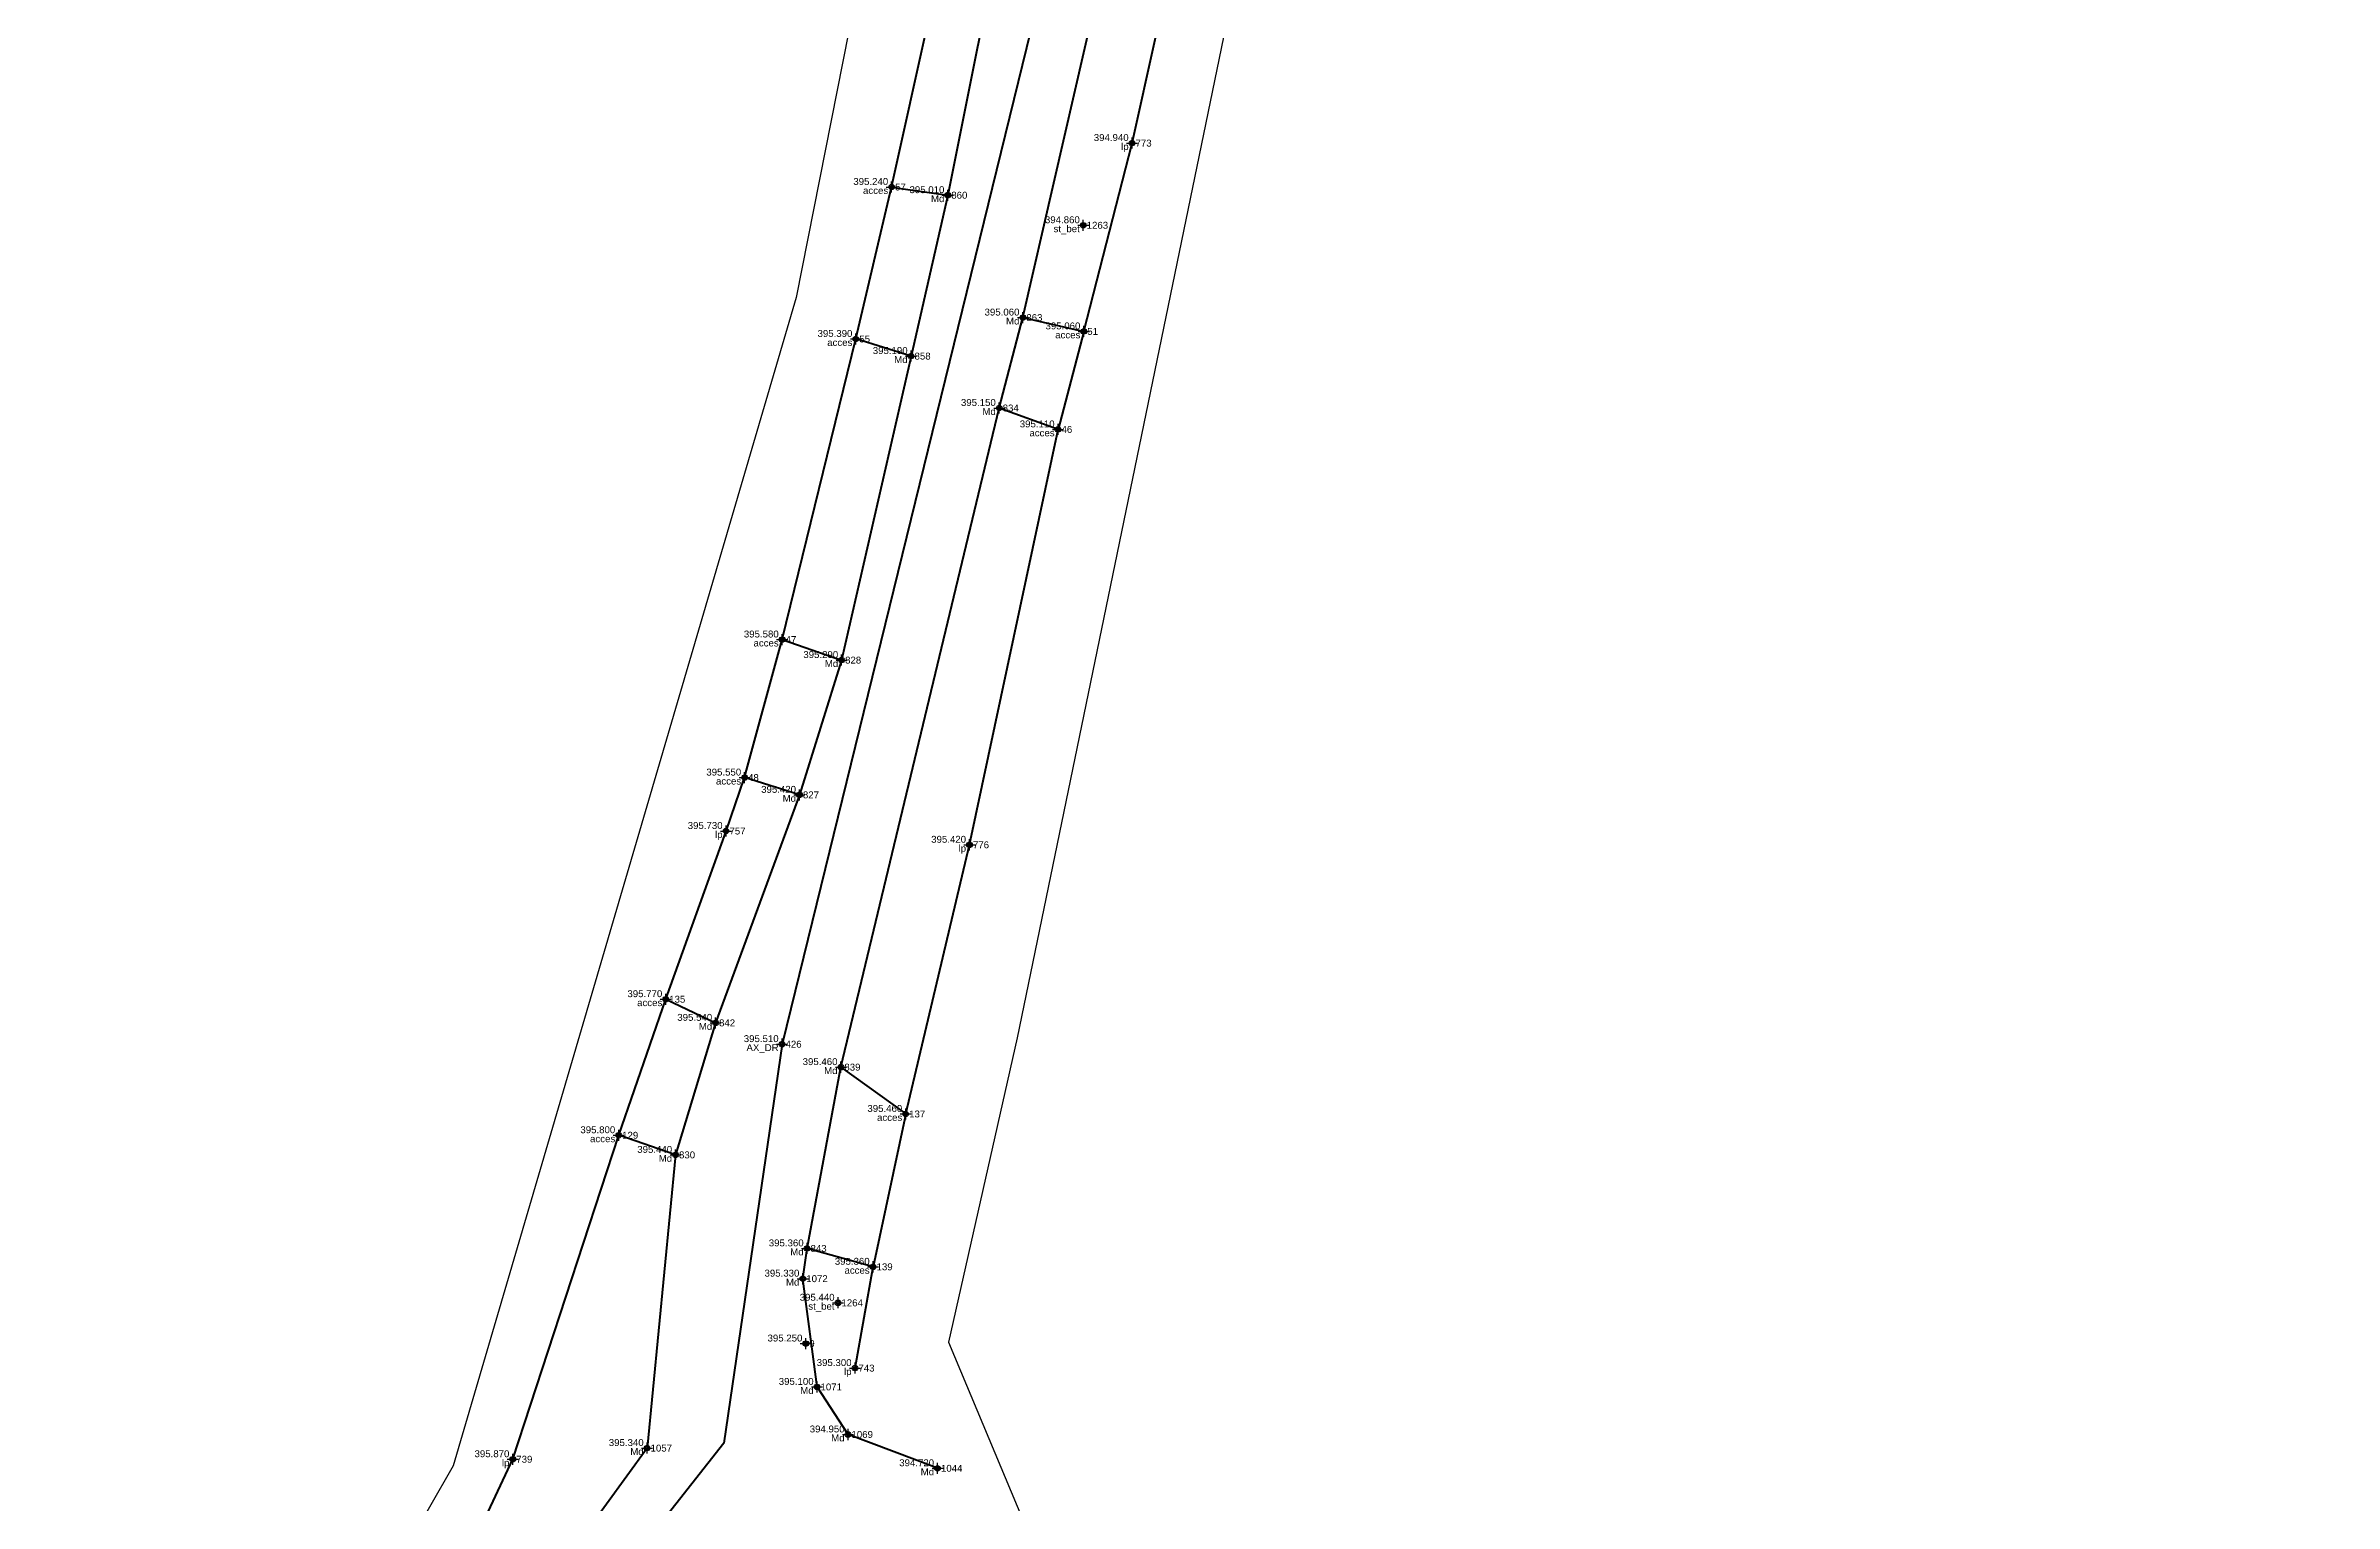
# Model space of a CAD drawing. Extents: x 396921 to 401273, y 555385 to 556691.
# Drawn here: x 400940.1 to 401023, y 555593.1 to 555645.9 of the extents above; entities that cross this region are included whole.
import ezdxf
from ezdxf.enums import TextEntityAlignment as Align

# ---------------------------------------------------------------- set-up
doc = ezdxf.new("R2010")
doc.units = 0
doc.header["$PDMODE"] = 34
doc.header["$PDSIZE"] = 0.2
for name, color, linetype in [('Boundary', 30, 'Continuous'), ('TOPO_CERC', 1, 'Continuous'), ('TOPO_CODE', 7, 'Continuous'), ('TOPO_ELEVATION', 7, 'Continuous'), ('TOPO_POINT_ID', 7, 'Continuous'), ('TOPO_POINTS', 7, 'Continuous'), ('TOPO_SYMBOL', 1, 'Continuous')]:
    doc.layers.add(name, color=color, linetype=linetype)
doc.layers.add('RO-LINES-LIN', color=7, linetype='Continuous', lineweight=25)
doc.styles.get("Standard").update_dxf_attribs({"font": 'arial.ttf'})

# ---------------------------------------------------------------- blocks, each defined once
blk = doc.blocks.new('PUNCTOPO')
at = {"layer": 'TOPO_CERC'}
blk.add_circle((0, 0), 0.25, dxfattribs=at)
at = {"layer": 'TOPO_SYMBOL'}
blk.add_point((0, 0), dxfattribs=at)

msp = doc.modelspace()

# ---------------------------------------------------------------- linework, layer by layer
at = {"layer": 'Boundary'}
for points in [[(400914.139, 555918.105), (400906.84, 555905.254), (400912.723, 555893.057), (400924.923, 555886.414), (400948.808, 555861.635), (400966.696, 555839.61), (400988.509, 555807.328), (400999.853, 555778.651), (401007.816, 555755.408), (401009.294, 555747.397), (400987.444, 555710.636), (400981.654, 555699.793), (400974.272, 555671.989), (400967.31, 555636.754), (400954.879, 555594.443), (400950.6, 555586.957), (400923.284, 555564.028), (400916.223, 555556.649), (400872.547, 555519.805), (400845.339, 555491.107), (400810.831, 555455.028), (400778.653, 555432.442), (400779.421, 555422.723), (400782.27, 555419.966)], [(400983.029, 555647.346), (400975.315, 555609.942), (400972.818, 555598.913), (400975.524, 555592.463), (400974.439, 555589.628), (400968.97, 555586.39), (400953.19, 555566.429), (400923.644, 555541), (400872.811, 555495.822), (400859.992, 555484.048), (400826.486, 555451.431), (400827.212, 555443.302), (400843.528, 555444.315), (400853.168, 555442.859), (400861.853, 555439.447), (400871.434, 555429.587), (400878.335, 555419.27), (400880.66, 555408.189)]]:
    msp.add_lwpolyline(points, dxfattribs=at)
at = {"layer": 'RO-LINES-LIN', "lineweight": 100}
for points in [[(400972.426, 555594.351, 394.72), (400969.185, 555595.575, 394.95), (400968.063, 555597.297, 395.1), (400967.547, 555601.218, 395.33), (400967.702, 555602.313, 395.36), (400968.928, 555608.878, 395.46), (400974.661, 555632.748, 395.15), (400975.517, 555636.022, 395.06), (400978.884, 555650.663, 394.74), (400980.173, 555656.081, 394.59), (400985.66, 555680.308, 393.91), (400988.679, 555690.431, 393.43), (401001.802, 555716.899, 392.47), (401004.694, 555721.261, 392.33), (401015.435, 555741.265, 391.85), (401018.794, 555745.805, 391.64), (401023.009, 555745.64, 391.26)], [(400978.289, 555656.588, 394.58), (400966.796, 555609.71, 395.51), (400964.692, 555595.257, 395.47), (400957.735, 555586.429, 395.44), (400946.892, 555572.798, 395.46), (400920.978, 555549.768, 395.08), (400885.633, 555520.003, 394.86), (400861.465, 555497.44, 394.85), (400842.753, 555480.554, 394.96), (400825.279, 555463.278, 395.21), (400797.127, 555435.392, 396.01), (400783.568, 555425.826, 395.91)], [(400970.764, 555640.751, 395.24), (400972.125, 555646.884, 395.07), (400973.113, 555651.873, 395)], [(400974.971, 555651.324, 394.71), (400972.799, 555640.454, 395.01), (400971.468, 555634.628, 395.19), (400968.953, 555623.619, 395.29), (400967.426, 555618.738, 395.42), (400964.389, 555610.481, 395.54), (400962.939, 555605.7, 395.44), (400961.908, 555595.082, 395.34), (400956.016, 555586.966, 395.5), (400945.518, 555574.359, 395.54), (400942.19, 555570.728, 395.49), (400933.355, 555562.677, 395.49), (400929.131, 555559.026, 395.33), (400919.277, 555551.586, 395.07), (400884.175, 555521.457, 394.83), (400860.256, 555499.032, 394.84), (400841.634, 555481.811, 395.02), (400824.286, 555464.475, 395.2), (400807.624, 555447.269, 396.01)], [(400977.724, 555635.521, 395.06), (400979.472, 555642.342, 394.94), (400981.185, 555650.073, 394.88)], [(400971.468, 555634.628, 395.19), (400969.468, 555635.247, 395.39), (400970.764, 555640.751, 395.24), (400972.799, 555640.454, 395.01), (400971.468, 555634.628, 395.19)], [(400976.791, 555631.972, 395.11), (400974.661, 555632.748, 395.15), (400975.517, 555636.022, 395.06), (400977.724, 555635.521, 395.06), (400976.791, 555631.972, 395.11)], [(400966.799, 555624.363, 395.58), (400969.468, 555635.247, 395.39)], [(400971.273, 555607.182, 395.46), (400973.584, 555616.929, 395.42), (400976.791, 555631.972, 395.11)], [(400967.426, 555618.738, 395.42), (400965.44, 555619.363, 395.55), (400966.799, 555624.363, 395.58), (400968.953, 555623.619, 395.29), (400967.426, 555618.738, 395.42)], [(400962.583, 555611.338, 395.77), (400964.766, 555617.429, 395.73), (400965.44, 555619.363, 395.55)], [(400962.939, 555605.7, 395.44), (400960.879, 555606.411, 395.8), (400962.583, 555611.338, 395.77), (400964.389, 555610.481, 395.54), (400962.939, 555605.7, 395.44)], [(400970.093, 555601.647, 395.36), (400967.702, 555602.313, 395.36), (400968.928, 555608.878, 395.46), (400971.273, 555607.182, 395.46), (400970.093, 555601.647, 395.36)], [(400942.793, 555577.403, 396.24), (400953.098, 555586.255, 396.13), (400957.045, 555594.678, 395.87), (400960.879, 555606.411, 395.8)], [(400969.437, 555597.98, 395.3), (400970.093, 555601.647, 395.36)]]:
    msp.add_polyline3d(points, dxfattribs=at)

# ---------------------------------------------------------------- block references
at = {"layer": 'TOPO_POINTS'}
ref = msp.add_blockref('PUNCTOPO', (400979.472, 555642.342, 394.94), dxfattribs=dict(at, xscale=0.25, yscale=0.25, zscale=0.25))
ref.add_attrib('POINT', '773', dxfattribs={"layer": 'TOPO_POINT_ID', "height": 0.25}).set_placement((400979.597, 555642.342, 394.94), align=Align.MIDDLE_LEFT)
ref.add_attrib('ELEVATION', '394.940', dxfattribs={"layer": 'TOPO_ELEVATION', "height": 0.25}).set_placement((400979.347, 555642.342, 394.94), align=Align.BOTTOM_RIGHT)
ref.add_attrib('CODE', 'lp', dxfattribs={"layer": 'TOPO_CODE', "height": 0.25}).set_placement((400979.347, 555642.342, 394.94), align=Align.TOP_RIGHT)
ref = msp.add_blockref('PUNCTOPO', (400970.764, 555640.751, 395.24), dxfattribs=dict(at, xscale=0.25, yscale=0.25, zscale=0.25))
ref.add_attrib('POINT', '57', dxfattribs={"layer": 'TOPO_POINT_ID', "height": 0.25}).set_placement((400970.889, 555640.751, 395.24), align=Align.MIDDLE_LEFT)
ref.add_attrib('ELEVATION', '395.240', dxfattribs={"layer": 'TOPO_ELEVATION', "height": 0.25}).set_placement((400970.639, 555640.751, 395.24), align=Align.BOTTOM_RIGHT)
ref.add_attrib('CODE', 'acces', dxfattribs={"layer": 'TOPO_CODE', "height": 0.25}).set_placement((400970.639, 555640.751, 395.24), align=Align.TOP_RIGHT)
ref = msp.add_blockref('PUNCTOPO', (400972.799, 555640.454, 395.01), dxfattribs=dict(at, xscale=0.25, yscale=0.25, zscale=0.25))
ref.add_attrib('POINT', '860', dxfattribs={"layer": 'TOPO_POINT_ID', "height": 0.25}).set_placement((400972.924, 555640.454, 395.01), align=Align.MIDDLE_LEFT)
ref.add_attrib('ELEVATION', '395.010', dxfattribs={"layer": 'TOPO_ELEVATION', "height": 0.25}).set_placement((400972.674, 555640.454, 395.01), align=Align.BOTTOM_RIGHT)
ref.add_attrib('CODE', 'Md', dxfattribs={"layer": 'TOPO_CODE', "height": 0.25}).set_placement((400972.674, 555640.454, 395.01), align=Align.TOP_RIGHT)
ref = msp.add_blockref('PUNCTOPO', (400977.703, 555639.365, 394.86), dxfattribs=dict(at, xscale=0.25, yscale=0.25, zscale=0.25))
ref.add_attrib('POINT', '1263', dxfattribs={"layer": 'TOPO_POINT_ID', "height": 0.25}).set_placement((400977.828, 555639.365, 394.86), align=Align.MIDDLE_LEFT)
ref.add_attrib('ELEVATION', '394.860', dxfattribs={"layer": 'TOPO_ELEVATION', "height": 0.25}).set_placement((400977.578, 555639.365, 394.86), align=Align.BOTTOM_RIGHT)
ref.add_attrib('CODE', 'st_bet', dxfattribs={"layer": 'TOPO_CODE', "height": 0.25}).set_placement((400977.578, 555639.365, 394.86), align=Align.TOP_RIGHT)
ref = msp.add_blockref('PUNCTOPO', (400975.517, 555636.022, 395.06), dxfattribs=dict(at, xscale=0.25, yscale=0.25, zscale=0.25))
ref.add_attrib('POINT', '863', dxfattribs={"layer": 'TOPO_POINT_ID', "height": 0.25}).set_placement((400975.642, 555636.022, 395.06), align=Align.MIDDLE_LEFT)
ref.add_attrib('ELEVATION', '395.060', dxfattribs={"layer": 'TOPO_ELEVATION', "height": 0.25}).set_placement((400975.392, 555636.022, 395.06), align=Align.BOTTOM_RIGHT)
ref.add_attrib('CODE', 'Md', dxfattribs={"layer": 'TOPO_CODE', "height": 0.25}).set_placement((400975.392, 555636.022, 395.06), align=Align.TOP_RIGHT)
ref = msp.add_blockref('PUNCTOPO', (400977.724, 555635.521, 395.06), dxfattribs=dict(at, xscale=0.25, yscale=0.25, zscale=0.25))
ref.add_attrib('POINT', '51', dxfattribs={"layer": 'TOPO_POINT_ID', "height": 0.25}).set_placement((400977.849, 555635.521, 395.06), align=Align.MIDDLE_LEFT)
ref.add_attrib('ELEVATION', '395.060', dxfattribs={"layer": 'TOPO_ELEVATION', "height": 0.25}).set_placement((400977.599, 555635.521, 395.06), align=Align.BOTTOM_RIGHT)
ref.add_attrib('CODE', 'acces', dxfattribs={"layer": 'TOPO_CODE', "height": 0.25}).set_placement((400977.599, 555635.521, 395.06), align=Align.TOP_RIGHT)
ref = msp.add_blockref('PUNCTOPO', (400969.468, 555635.247, 395.39), dxfattribs=dict(at, xscale=0.25, yscale=0.25, zscale=0.25))
ref.add_attrib('POINT', '55', dxfattribs={"layer": 'TOPO_POINT_ID', "height": 0.25}).set_placement((400969.593, 555635.247, 395.39), align=Align.MIDDLE_LEFT)
ref.add_attrib('ELEVATION', '395.390', dxfattribs={"layer": 'TOPO_ELEVATION', "height": 0.25}).set_placement((400969.343, 555635.247, 395.39), align=Align.BOTTOM_RIGHT)
ref.add_attrib('CODE', 'acces', dxfattribs={"layer": 'TOPO_CODE', "height": 0.25}).set_placement((400969.343, 555635.247, 395.39), align=Align.TOP_RIGHT)
ref = msp.add_blockref('PUNCTOPO', (400971.468, 555634.628, 395.19), dxfattribs=dict(at, xscale=0.25, yscale=0.25, zscale=0.25))
ref.add_attrib('POINT', '858', dxfattribs={"layer": 'TOPO_POINT_ID', "height": 0.25}).set_placement((400971.593, 555634.628, 395.19), align=Align.MIDDLE_LEFT)
ref.add_attrib('ELEVATION', '395.190', dxfattribs={"layer": 'TOPO_ELEVATION', "height": 0.25}).set_placement((400971.343, 555634.628, 395.19), align=Align.BOTTOM_RIGHT)
ref.add_attrib('CODE', 'Md', dxfattribs={"layer": 'TOPO_CODE', "height": 0.25}).set_placement((400971.343, 555634.628, 395.19), align=Align.TOP_RIGHT)
ref = msp.add_blockref('PUNCTOPO', (400974.661, 555632.748, 395.15), dxfattribs=dict(at, xscale=0.25, yscale=0.25, zscale=0.25))
ref.add_attrib('POINT', '834', dxfattribs={"layer": 'TOPO_POINT_ID', "height": 0.25}).set_placement((400974.786, 555632.748, 395.15), align=Align.MIDDLE_LEFT)
ref.add_attrib('ELEVATION', '395.150', dxfattribs={"layer": 'TOPO_ELEVATION', "height": 0.25}).set_placement((400974.536, 555632.748, 395.15), align=Align.BOTTOM_RIGHT)
ref.add_attrib('CODE', 'Md', dxfattribs={"layer": 'TOPO_CODE', "height": 0.25}).set_placement((400974.536, 555632.748, 395.15), align=Align.TOP_RIGHT)
ref = msp.add_blockref('PUNCTOPO', (400976.791, 555631.972, 395.11), dxfattribs=dict(at, xscale=0.25, yscale=0.25, zscale=0.25))
ref.add_attrib('POINT', '46', dxfattribs={"layer": 'TOPO_POINT_ID', "height": 0.25}).set_placement((400976.916, 555631.972, 395.11), align=Align.MIDDLE_LEFT)
ref.add_attrib('ELEVATION', '395.110', dxfattribs={"layer": 'TOPO_ELEVATION', "height": 0.25}).set_placement((400976.666, 555631.972, 395.11), align=Align.BOTTOM_RIGHT)
ref.add_attrib('CODE', 'acces', dxfattribs={"layer": 'TOPO_CODE', "height": 0.25}).set_placement((400976.666, 555631.972, 395.11), align=Align.TOP_RIGHT)
ref = msp.add_blockref('PUNCTOPO', (400966.799, 555624.363, 395.58), dxfattribs=dict(at, xscale=0.25, yscale=0.25, zscale=0.25))
ref.add_attrib('POINT', '47', dxfattribs={"layer": 'TOPO_POINT_ID', "height": 0.25}).set_placement((400966.924, 555624.363, 395.58), align=Align.MIDDLE_LEFT)
ref.add_attrib('ELEVATION', '395.580', dxfattribs={"layer": 'TOPO_ELEVATION', "height": 0.25}).set_placement((400966.674, 555624.363, 395.58), align=Align.BOTTOM_RIGHT)
ref.add_attrib('CODE', 'acces', dxfattribs={"layer": 'TOPO_CODE', "height": 0.25}).set_placement((400966.674, 555624.363, 395.58), align=Align.TOP_RIGHT)
ref = msp.add_blockref('PUNCTOPO', (400968.953, 555623.619, 395.29), dxfattribs=dict(at, xscale=0.25, yscale=0.25, zscale=0.25))
ref.add_attrib('POINT', '828', dxfattribs={"layer": 'TOPO_POINT_ID', "height": 0.25}).set_placement((400969.078, 555623.619, 395.29), align=Align.MIDDLE_LEFT)
ref.add_attrib('ELEVATION', '395.290', dxfattribs={"layer": 'TOPO_ELEVATION', "height": 0.25}).set_placement((400968.828, 555623.619, 395.29), align=Align.BOTTOM_RIGHT)
ref.add_attrib('CODE', 'Md', dxfattribs={"layer": 'TOPO_CODE', "height": 0.25}).set_placement((400968.828, 555623.619, 395.29), align=Align.TOP_RIGHT)
ref = msp.add_blockref('PUNCTOPO', (400965.44, 555619.363, 395.55), dxfattribs=dict(at, xscale=0.25, yscale=0.25, zscale=0.25))
ref.add_attrib('POINT', '48', dxfattribs={"layer": 'TOPO_POINT_ID', "height": 0.25}).set_placement((400965.565, 555619.363, 395.55), align=Align.MIDDLE_LEFT)
ref.add_attrib('ELEVATION', '395.550', dxfattribs={"layer": 'TOPO_ELEVATION', "height": 0.25}).set_placement((400965.315, 555619.363, 395.55), align=Align.BOTTOM_RIGHT)
ref.add_attrib('CODE', 'acces', dxfattribs={"layer": 'TOPO_CODE', "height": 0.25}).set_placement((400965.315, 555619.363, 395.55), align=Align.TOP_RIGHT)
ref = msp.add_blockref('PUNCTOPO', (400967.426, 555618.738, 395.42), dxfattribs=dict(at, xscale=0.25, yscale=0.25, zscale=0.25))
ref.add_attrib('POINT', '827', dxfattribs={"layer": 'TOPO_POINT_ID', "height": 0.25}).set_placement((400967.551, 555618.738, 395.42), align=Align.MIDDLE_LEFT)
ref.add_attrib('ELEVATION', '395.420', dxfattribs={"layer": 'TOPO_ELEVATION', "height": 0.25}).set_placement((400967.301, 555618.738, 395.42), align=Align.BOTTOM_RIGHT)
ref.add_attrib('CODE', 'Md', dxfattribs={"layer": 'TOPO_CODE', "height": 0.25}).set_placement((400967.301, 555618.738, 395.42), align=Align.TOP_RIGHT)
ref = msp.add_blockref('PUNCTOPO', (400964.766, 555617.429, 395.73), dxfattribs=dict(at, xscale=0.25, yscale=0.25, zscale=0.25))
ref.add_attrib('POINT', '757', dxfattribs={"layer": 'TOPO_POINT_ID', "height": 0.25}).set_placement((400964.891, 555617.429, 395.73), align=Align.MIDDLE_LEFT)
ref.add_attrib('ELEVATION', '395.730', dxfattribs={"layer": 'TOPO_ELEVATION', "height": 0.25}).set_placement((400964.641, 555617.429, 395.73), align=Align.BOTTOM_RIGHT)
ref.add_attrib('CODE', 'lp', dxfattribs={"layer": 'TOPO_CODE', "height": 0.25}).set_placement((400964.641, 555617.429, 395.73), align=Align.TOP_RIGHT)
ref = msp.add_blockref('PUNCTOPO', (400973.584, 555616.929, 395.42), dxfattribs=dict(at, xscale=0.25, yscale=0.25, zscale=0.25))
ref.add_attrib('POINT', '776', dxfattribs={"layer": 'TOPO_POINT_ID', "height": 0.25}).set_placement((400973.709, 555616.929, 395.42), align=Align.MIDDLE_LEFT)
ref.add_attrib('ELEVATION', '395.420', dxfattribs={"layer": 'TOPO_ELEVATION', "height": 0.25}).set_placement((400973.459, 555616.929, 395.42), align=Align.BOTTOM_RIGHT)
ref.add_attrib('CODE', 'lp', dxfattribs={"layer": 'TOPO_CODE', "height": 0.25}).set_placement((400973.459, 555616.929, 395.42), align=Align.TOP_RIGHT)
ref = msp.add_blockref('PUNCTOPO', (400962.583, 555611.338, 395.77), dxfattribs=dict(at, xscale=0.25, yscale=0.25, zscale=0.25))
ref.add_attrib('POINT', '135', dxfattribs={"layer": 'TOPO_POINT_ID', "height": 0.25}).set_placement((400962.708, 555611.338, 395.77), align=Align.MIDDLE_LEFT)
ref.add_attrib('ELEVATION', '395.770', dxfattribs={"layer": 'TOPO_ELEVATION', "height": 0.25}).set_placement((400962.458, 555611.338, 395.77), align=Align.BOTTOM_RIGHT)
ref.add_attrib('CODE', 'acces', dxfattribs={"layer": 'TOPO_CODE', "height": 0.25}).set_placement((400962.458, 555611.338, 395.77), align=Align.TOP_RIGHT)
ref = msp.add_blockref('PUNCTOPO', (400964.389, 555610.481, 395.54), dxfattribs=dict(at, xscale=0.25, yscale=0.25, zscale=0.25))
ref.add_attrib('POINT', '842', dxfattribs={"layer": 'TOPO_POINT_ID', "height": 0.25}).set_placement((400964.514, 555610.481, 395.54), align=Align.MIDDLE_LEFT)
ref.add_attrib('ELEVATION', '395.540', dxfattribs={"layer": 'TOPO_ELEVATION', "height": 0.25}).set_placement((400964.264, 555610.481, 395.54), align=Align.BOTTOM_RIGHT)
ref.add_attrib('CODE', 'Md', dxfattribs={"layer": 'TOPO_CODE', "height": 0.25}).set_placement((400964.264, 555610.481, 395.54), align=Align.TOP_RIGHT)
ref = msp.add_blockref('PUNCTOPO', (400966.796, 555609.71, 395.51), dxfattribs=dict(at, xscale=0.25, yscale=0.25, zscale=0.25))
ref.add_attrib('POINT', '426', dxfattribs={"layer": 'TOPO_POINT_ID', "height": 0.25}).set_placement((400966.921, 555609.71, 395.51), align=Align.MIDDLE_LEFT)
ref.add_attrib('ELEVATION', '395.510', dxfattribs={"layer": 'TOPO_ELEVATION', "height": 0.25}).set_placement((400966.671, 555609.71, 395.51), align=Align.BOTTOM_RIGHT)
ref.add_attrib('CODE', 'AX_DR', dxfattribs={"layer": 'TOPO_CODE', "height": 0.25}).set_placement((400966.671, 555609.71, 395.51), align=Align.TOP_RIGHT)
ref = msp.add_blockref('PUNCTOPO', (400968.928, 555608.878, 395.46), dxfattribs=dict(at, xscale=0.25, yscale=0.25, zscale=0.25))
ref.add_attrib('POINT', '839', dxfattribs={"layer": 'TOPO_POINT_ID', "height": 0.25}).set_placement((400969.053, 555608.878, 395.46), align=Align.MIDDLE_LEFT)
ref.add_attrib('ELEVATION', '395.460', dxfattribs={"layer": 'TOPO_ELEVATION', "height": 0.25}).set_placement((400968.803, 555608.878, 395.46), align=Align.BOTTOM_RIGHT)
ref.add_attrib('CODE', 'Md', dxfattribs={"layer": 'TOPO_CODE', "height": 0.25}).set_placement((400968.803, 555608.878, 395.46), align=Align.TOP_RIGHT)
ref = msp.add_blockref('PUNCTOPO', (400971.273, 555607.182, 395.46), dxfattribs=dict(at, xscale=0.25, yscale=0.25, zscale=0.25))
ref.add_attrib('POINT', '137', dxfattribs={"layer": 'TOPO_POINT_ID', "height": 0.25}).set_placement((400971.398, 555607.182, 395.46), align=Align.MIDDLE_LEFT)
ref.add_attrib('ELEVATION', '395.460', dxfattribs={"layer": 'TOPO_ELEVATION', "height": 0.25}).set_placement((400971.148, 555607.182, 395.46), align=Align.BOTTOM_RIGHT)
ref.add_attrib('CODE', 'acces', dxfattribs={"layer": 'TOPO_CODE', "height": 0.25}).set_placement((400971.148, 555607.182, 395.46), align=Align.TOP_RIGHT)
ref = msp.add_blockref('PUNCTOPO', (400960.879, 555606.411, 395.8), dxfattribs=dict(at, xscale=0.25, yscale=0.25, zscale=0.25))
ref.add_attrib('POINT', '129', dxfattribs={"layer": 'TOPO_POINT_ID', "height": 0.25}).set_placement((400961.004, 555606.411, 395.8), align=Align.MIDDLE_LEFT)
ref.add_attrib('ELEVATION', '395.800', dxfattribs={"layer": 'TOPO_ELEVATION', "height": 0.25}).set_placement((400960.754, 555606.411, 395.8), align=Align.BOTTOM_RIGHT)
ref.add_attrib('CODE', 'acces', dxfattribs={"layer": 'TOPO_CODE', "height": 0.25}).set_placement((400960.754, 555606.411, 395.8), align=Align.TOP_RIGHT)
ref = msp.add_blockref('PUNCTOPO', (400962.939, 555605.7, 395.44), dxfattribs=dict(at, xscale=0.25, yscale=0.25, zscale=0.25))
ref.add_attrib('POINT', '830', dxfattribs={"layer": 'TOPO_POINT_ID', "height": 0.25}).set_placement((400963.064, 555605.7, 395.44), align=Align.MIDDLE_LEFT)
ref.add_attrib('ELEVATION', '395.440', dxfattribs={"layer": 'TOPO_ELEVATION', "height": 0.25}).set_placement((400962.814, 555605.7, 395.44), align=Align.BOTTOM_RIGHT)
ref.add_attrib('CODE', 'Md', dxfattribs={"layer": 'TOPO_CODE', "height": 0.25}).set_placement((400962.814, 555605.7, 395.44), align=Align.TOP_RIGHT)
ref = msp.add_blockref('PUNCTOPO', (400967.702, 555602.313, 395.36), dxfattribs=dict(at, xscale=0.25, yscale=0.25, zscale=0.25))
ref.add_attrib('POINT', '843', dxfattribs={"layer": 'TOPO_POINT_ID', "height": 0.25}).set_placement((400967.827, 555602.313, 395.36), align=Align.MIDDLE_LEFT)
ref.add_attrib('ELEVATION', '395.360', dxfattribs={"layer": 'TOPO_ELEVATION', "height": 0.25}).set_placement((400967.577, 555602.313, 395.36), align=Align.BOTTOM_RIGHT)
ref.add_attrib('CODE', 'Md', dxfattribs={"layer": 'TOPO_CODE', "height": 0.25}).set_placement((400967.577, 555602.313, 395.36), align=Align.TOP_RIGHT)
ref = msp.add_blockref('PUNCTOPO', (400970.093, 555601.647, 395.36), dxfattribs=dict(at, xscale=0.25, yscale=0.25, zscale=0.25))
ref.add_attrib('POINT', '139', dxfattribs={"layer": 'TOPO_POINT_ID', "height": 0.25}).set_placement((400970.218, 555601.647, 395.36), align=Align.MIDDLE_LEFT)
ref.add_attrib('ELEVATION', '395.360', dxfattribs={"layer": 'TOPO_ELEVATION', "height": 0.25}).set_placement((400969.968, 555601.647, 395.36), align=Align.BOTTOM_RIGHT)
ref.add_attrib('CODE', 'acces', dxfattribs={"layer": 'TOPO_CODE', "height": 0.25}).set_placement((400969.968, 555601.647, 395.36), align=Align.TOP_RIGHT)
ref = msp.add_blockref('PUNCTOPO', (400967.547, 555601.218, 395.33), dxfattribs=dict(at, xscale=0.25, yscale=0.25, zscale=0.25))
ref.add_attrib('POINT', '1072', dxfattribs={"layer": 'TOPO_POINT_ID', "height": 0.25}).set_placement((400967.672, 555601.218, 395.33), align=Align.MIDDLE_LEFT)
ref.add_attrib('ELEVATION', '395.330', dxfattribs={"layer": 'TOPO_ELEVATION', "height": 0.25}).set_placement((400967.422, 555601.218, 395.33), align=Align.BOTTOM_RIGHT)
ref.add_attrib('CODE', 'Md', dxfattribs={"layer": 'TOPO_CODE', "height": 0.25}).set_placement((400967.422, 555601.218, 395.33), align=Align.TOP_RIGHT)
ref = msp.add_blockref('PUNCTOPO', (400968.822, 555600.344, 395.44), dxfattribs=dict(at, xscale=0.25, yscale=0.25, zscale=0.25))
ref.add_attrib('POINT', '1264', dxfattribs={"layer": 'TOPO_POINT_ID', "height": 0.25}).set_placement((400968.947, 555600.344, 395.44), align=Align.MIDDLE_LEFT)
ref.add_attrib('ELEVATION', '395.440', dxfattribs={"layer": 'TOPO_ELEVATION', "height": 0.25}).set_placement((400968.697, 555600.344, 395.44), align=Align.BOTTOM_RIGHT)
ref.add_attrib('CODE', 'st_bet', dxfattribs={"layer": 'TOPO_CODE', "height": 0.25}).set_placement((400968.697, 555600.344, 395.44), align=Align.TOP_RIGHT)
ref = msp.add_blockref('PUNCTOPO', (400967.657, 555598.868, 395.25), dxfattribs=dict(at, xscale=0.25, yscale=0.25, zscale=0.25))
ref.add_attrib('POINT', '9', dxfattribs={"layer": 'TOPO_POINT_ID', "height": 0.25}).set_placement((400967.782, 555598.868, 395.25), align=Align.MIDDLE_LEFT)
ref.add_attrib('ELEVATION', '395.250', dxfattribs={"layer": 'TOPO_ELEVATION', "height": 0.25}).set_placement((400967.532, 555598.868, 395.25), align=Align.BOTTOM_RIGHT)
ref = msp.add_blockref('PUNCTOPO', (400969.437, 555597.98, 395.3), dxfattribs=dict(at, xscale=0.25, yscale=0.25, zscale=0.25))
ref.add_attrib('POINT', '743', dxfattribs={"layer": 'TOPO_POINT_ID', "height": 0.25}).set_placement((400969.562, 555597.98, 395.3), align=Align.MIDDLE_LEFT)
ref.add_attrib('ELEVATION', '395.300', dxfattribs={"layer": 'TOPO_ELEVATION', "height": 0.25}).set_placement((400969.312, 555597.98, 395.3), align=Align.BOTTOM_RIGHT)
ref.add_attrib('CODE', 'lp', dxfattribs={"layer": 'TOPO_CODE', "height": 0.25}).set_placement((400969.312, 555597.98, 395.3), align=Align.TOP_RIGHT)
ref = msp.add_blockref('PUNCTOPO', (400968.063, 555597.297, 395.1), dxfattribs=dict(at, xscale=0.25, yscale=0.25, zscale=0.25))
ref.add_attrib('POINT', '1071', dxfattribs={"layer": 'TOPO_POINT_ID', "height": 0.25}).set_placement((400968.188, 555597.297, 395.1), align=Align.MIDDLE_LEFT)
ref.add_attrib('ELEVATION', '395.100', dxfattribs={"layer": 'TOPO_ELEVATION', "height": 0.25}).set_placement((400967.938, 555597.297, 395.1), align=Align.BOTTOM_RIGHT)
ref.add_attrib('CODE', 'Md', dxfattribs={"layer": 'TOPO_CODE', "height": 0.25}).set_placement((400967.938, 555597.297, 395.1), align=Align.TOP_RIGHT)
ref = msp.add_blockref('PUNCTOPO', (400961.908, 555595.082, 395.34), dxfattribs=dict(at, xscale=0.25, yscale=0.25, zscale=0.25))
ref.add_attrib('POINT', '1057', dxfattribs={"layer": 'TOPO_POINT_ID', "height": 0.25}).set_placement((400962.033, 555595.082, 395.34), align=Align.MIDDLE_LEFT)
ref.add_attrib('ELEVATION', '395.340', dxfattribs={"layer": 'TOPO_ELEVATION', "height": 0.25}).set_placement((400961.783, 555595.082, 395.34), align=Align.BOTTOM_RIGHT)
ref.add_attrib('CODE', 'Md', dxfattribs={"layer": 'TOPO_CODE', "height": 0.25}).set_placement((400961.783, 555595.082, 395.34), align=Align.TOP_RIGHT)
ref = msp.add_blockref('PUNCTOPO', (400969.185, 555595.575, 394.95), dxfattribs=dict(at, xscale=0.25, yscale=0.25, zscale=0.25))
ref.add_attrib('POINT', '1069', dxfattribs={"layer": 'TOPO_POINT_ID', "height": 0.25}).set_placement((400969.31, 555595.575, 394.95), align=Align.MIDDLE_LEFT)
ref.add_attrib('ELEVATION', '394.950', dxfattribs={"layer": 'TOPO_ELEVATION', "height": 0.25}).set_placement((400969.06, 555595.575, 394.95), align=Align.BOTTOM_RIGHT)
ref.add_attrib('CODE', 'Md', dxfattribs={"layer": 'TOPO_CODE', "height": 0.25}).set_placement((400969.06, 555595.575, 394.95), align=Align.TOP_RIGHT)
ref = msp.add_blockref('PUNCTOPO', (400957.045, 555594.678, 395.87), dxfattribs=dict(at, xscale=0.25, yscale=0.25, zscale=0.25))
ref.add_attrib('POINT', '739', dxfattribs={"layer": 'TOPO_POINT_ID', "height": 0.25}).set_placement((400957.17, 555594.678, 395.87), align=Align.MIDDLE_LEFT)
ref.add_attrib('ELEVATION', '395.870', dxfattribs={"layer": 'TOPO_ELEVATION', "height": 0.25}).set_placement((400956.92, 555594.678, 395.87), align=Align.BOTTOM_RIGHT)
ref.add_attrib('CODE', 'lp', dxfattribs={"layer": 'TOPO_CODE', "height": 0.25}).set_placement((400956.92, 555594.678, 395.87), align=Align.TOP_RIGHT)
ref = msp.add_blockref('PUNCTOPO', (400972.426, 555594.351, 394.72), dxfattribs=dict(at, xscale=0.25, yscale=0.25, zscale=0.25))
ref.add_attrib('POINT', '1044', dxfattribs={"layer": 'TOPO_POINT_ID', "height": 0.25}).set_placement((400972.551, 555594.351, 394.72), align=Align.MIDDLE_LEFT)
ref.add_attrib('ELEVATION', '394.720', dxfattribs={"layer": 'TOPO_ELEVATION', "height": 0.25}).set_placement((400972.301, 555594.351, 394.72), align=Align.BOTTOM_RIGHT)
ref.add_attrib('CODE', 'Md', dxfattribs={"layer": 'TOPO_CODE', "height": 0.25}).set_placement((400972.301, 555594.351, 394.72), align=Align.TOP_RIGHT)

doc.saveas('drawing.dxf')
